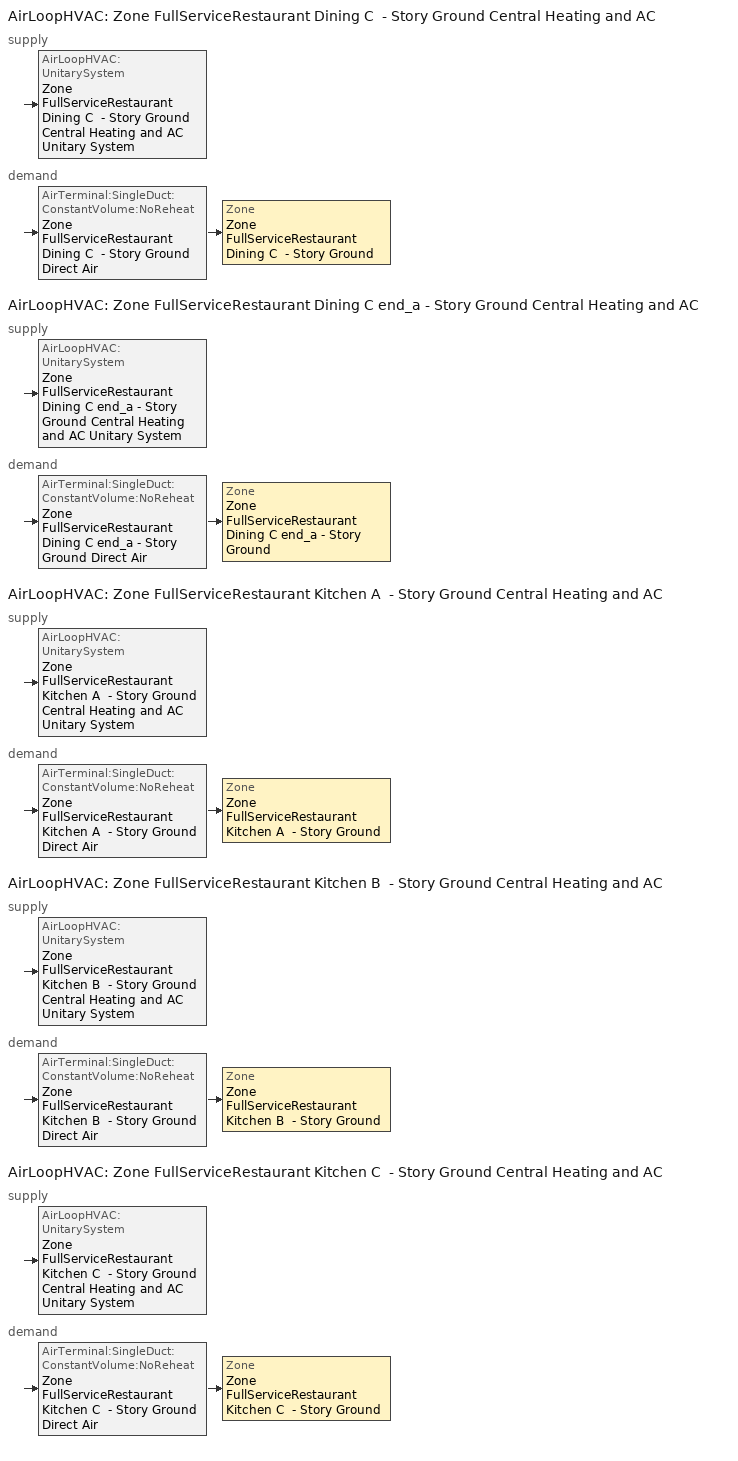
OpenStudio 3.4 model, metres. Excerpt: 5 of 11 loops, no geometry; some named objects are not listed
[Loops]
AirLoopHVAC 'Zone FullServiceRestaurant Dining C  - Story Ground Central Heating and AC'
 supply: AirLoopHVAC:UnitarySystem 'Zone FullServiceRestaurant Dining C  - Story Ground Central Heating and AC Unitary System'
 demand: AirTerminal:SingleDuct:ConstantVolume:NoReheat 'Zone FullServiceRestaurant Dining C  - Story Ground Direct Air' > Zone 'Zone FullServiceRestaurant Dining C  - Story Ground'
AirLoopHVAC 'Zone FullServiceRestaurant Dining C end_a - Story Ground Central Heating and AC'
 supply: AirLoopHVAC:UnitarySystem 'Zone FullServiceRestaurant Dining C end_a - Story Ground Central Heating and AC Unitary System'
 demand: AirTerminal:SingleDuct:ConstantVolume:NoReheat 'Zone FullServiceRestaurant Dining C end_a - Story Ground Direct Air' > Zone 'Zone FullServiceRestaurant Dining C end_a - Story Ground'
AirLoopHVAC 'Zone FullServiceRestaurant Kitchen A  - Story Ground Central Heating and AC'
 supply: AirLoopHVAC:UnitarySystem 'Zone FullServiceRestaurant Kitchen A  - Story Ground Central Heating and AC Unitary System'
 demand: AirTerminal:SingleDuct:ConstantVolume:NoReheat 'Zone FullServiceRestaurant Kitchen A  - Story Ground Direct Air' > Zone 'Zone FullServiceRestaurant Kitchen A  - Story Ground'
AirLoopHVAC 'Zone FullServiceRestaurant Kitchen B  - Story Ground Central Heating and AC'
 supply: AirLoopHVAC:UnitarySystem 'Zone FullServiceRestaurant Kitchen B  - Story Ground Central Heating and AC Unitary System'
 demand: AirTerminal:SingleDuct:ConstantVolume:NoReheat 'Zone FullServiceRestaurant Kitchen B  - Story Ground Direct Air' > Zone 'Zone FullServiceRestaurant Kitchen B  - Story Ground'
AirLoopHVAC 'Zone FullServiceRestaurant Kitchen C  - Story Ground Central Heating and AC'
 supply: AirLoopHVAC:UnitarySystem 'Zone FullServiceRestaurant Kitchen C  - Story Ground Central Heating and AC Unitary System'
 demand: AirTerminal:SingleDuct:ConstantVolume:NoReheat 'Zone FullServiceRestaurant Kitchen C  - Story Ground Direct Air' > Zone 'Zone FullServiceRestaurant Kitchen C  - Story Ground'
[SizingPeriod:DesignDay] Barometric Pressure {Pa}=96035; Rain Indicator=No; Snow Indicator=No; Day of Month=21; Daylight Saving Time Indicator=No; Humidity Condition Type=Wetbulb; Dry-Bulb Temperature Range Modifier Type=DefaultMultipliers
Name | Maximum Dry-Bulb Temperature {C} | Daily Dry-Bulb Temperature Range {deltaC} | Wind Speed {m/s} | Wind Direction {deg} | Sky Clearness | Month | Day Type | Wetbulb or DewPoint at Maximum Dry-Bulb {C} | Solar Model Indicator | ASHRAE Clear Sky Optical Depth for Beam Irradiance | ASHRAE Clear Sky Optical Depth for Diffuse Irradiance
Phoenix Deer Valley Ann Htg 99% Condns DB 1 | 4.1 | 0 | 1.3 | 30 | 0 | 12 | WinterDesignDay | 4.1 | ASHRAEClearSky
Phoenix Deer Valley Ann Htg 99.6% Condns DB 1 | 2.8 | 0 | 1.3 | 30 | 0 | 12 | WinterDesignDay | 2.8 | ASHRAEClearSky
Phoenix Deer Valley Ann Htg Wind 99% Condns WS=>MCDB 1 | 13.5 | 0 | 7.9 | 30 | 0 | 12 | WinterDesignDay | 13.5 | ASHRAEClearSky
Phoenix Deer Valley April .4% Condns DB=>MCWB 1 | 34.2 | 13.2 | 4.6 | 250 |  | 4 | SummerDesignDay | 15.4 | ASHRAETau | 0.315 | 2.463
Phoenix Deer Valley April .4% Condns WB=>MCDB 1 | 29.8 | 13.2 | 4.6 | 250 |  | 4 | SummerDesignDay | 19.5 | ASHRAETau | 0.315 | 2.463
Phoenix Deer Valley August .4% Condns DB=>MCWB 1 | 42.7 | 11.1 | 4.6 | 250 |  | 8 | SummerDesignDay | 21.7 | ASHRAETau | 0.374 | 2.365
Phoenix Deer Valley August .4% Condns WB=>MCDB 1 | 37.2 | 11.1 | 4.6 | 250 |  | 8 | SummerDesignDay | 26.1 | ASHRAETau | 0.374 | 2.365
Phoenix Deer Valley December .4% Condns DB=>MCWB 1 | 23.9 | 11.1 | 4.6 | 250 |  | 12 | SummerDesignDay | 11.5 | ASHRAETau | 0.303 | 2.621
Phoenix Deer Valley December .4% Condns WB=>MCDB 1 | 19.3 | 11.1 | 4.6 | 250 |  | 12 | SummerDesignDay | 13.3 | ASHRAETau | 0.303 | 2.621
Phoenix Deer Valley February .4% Condns DB=>MCWB 1 | 27.1 | 11.3 | 4.6 | 250 |  | 2 | SummerDesignDay | 11.7 | ASHRAETau | 0.314 | 2.567
Phoenix Deer Valley February .4% Condns WB=>MCDB 1 | 18.3 | 11.3 | 4.6 | 250 |  | 2 | SummerDesignDay | 14.1 | ASHRAETau | 0.314 | 2.567
Phoenix Deer Valley January .4% Condns DB=>MCWB 1 | 26 | 11.2 | 4.6 | 250 |  | 1 | SummerDesignDay | 11.4 | ASHRAETau | 0.305 | 2.643
Phoenix Deer Valley January .4% Condns WB=>MCDB 1 | 18.6 | 11.2 | 4.6 | 250 |  | 1 | SummerDesignDay | 14.4 | ASHRAETau | 0.305 | 2.643
Phoenix Deer Valley July .4% Condns DB=>MCWB 1 | 43.9 | 11.6 | 4.6 | 250 |  | 7 | SummerDesignDay | 21.4 | ASHRAETau | 0.359 | 2.367
Phoenix Deer Valley July .4% Condns WB=>MCDB 1 | 36.7 | 11.6 | 4.6 | 250 |  | 7 | SummerDesignDay | 25 | ASHRAETau | 0.359 | 2.367
Phoenix Deer Valley June .4% Condns DB=>MCWB 1 | 42.8 | 14.2 | 4.6 | 250 |  | 6 | SummerDesignDay | 19.1 | ASHRAETau | 0.319 | 2.395
Phoenix Deer Valley June .4% Condns WB=>MCDB 1 | 37.9 | 14.2 | 4.6 | 250 |  | 6 | SummerDesignDay | 23 | ASHRAETau | 0.319 | 2.395
Phoenix Deer Valley March .4% Condns DB=>MCWB 1 | 32.7 | 12.5 | 4.6 | 250 |  | 3 | SummerDesignDay | 14.6 | ASHRAETau | 0.32 | 2.505
Phoenix Deer Valley March .4% Condns WB=>MCDB 1 | 28.9 | 12.5 | 4.6 | 250 |  | 3 | SummerDesignDay | 15.7 | ASHRAETau | 0.32 | 2.505
Phoenix Deer Valley May .4% Condns DB=>MCWB 1 | 41.2 | 14.2 | 4.6 | 250 |  | 5 | SummerDesignDay | 19.8 | ASHRAETau | 0.314 | 2.422
Phoenix Deer Valley May .4% Condns WB=>MCDB 1 | 37.1 | 14.2 | 4.6 | 250 |  | 5 | SummerDesignDay | 21.3 | ASHRAETau | 0.314 | 2.422
Phoenix Deer Valley November .4% Condns DB=>MCWB 1 | 32.2 | 11.8 | 4.6 | 250 |  | 11 | SummerDesignDay | 15.2 | ASHRAETau | 0.304 | 2.632
Phoenix Deer Valley November .4% Condns WB=>MCDB 1 | 22.8 | 11.8 | 4.6 | 250 |  | 11 | SummerDesignDay | 17.2 | ASHRAETau | 0.304 | 2.632
Phoenix Deer Valley October .4% Condns DB=>MCWB 1 | 37.2 | 11.9 | 4.6 | 250 |  | 10 | SummerDesignDay | 18.5 | ASHRAETau | 0.337 | 2.479
Phoenix Deer Valley October .4% Condns WB=>MCDB 1 | 29.7 | 11.9 | 4.6 | 250 |  | 10 | SummerDesignDay | 20.9 | ASHRAETau | 0.337 | 2.479
Phoenix Deer Valley September .4% Condns DB=>MCWB 1 | 41.1 | 11.9 | 4.6 | 250 |  | 9 | SummerDesignDay | 20.5 | ASHRAETau | 0.348 | 2.479
Phoenix Deer Valley September .4% Condns WB=>MCDB 1 | 33.5 | 11.9 | 4.6 | 250 |  | 9 | SummerDesignDay | 23.7 | ASHRAETau | 0.348 | 2.479
[Sizing:Zone] Zone Cooling Design Supply Air Temperature Input Method=SupplyAirTemperature; Zone Cooling Design Supply Air Temperature {C}=14; Zone Cooling Design Supply Air Temperature Difference {deltaC}=11.11; Zone Heating Design Supply Air Temperature Input Method=SupplyAirTemperature; Zone Heating Design Supply Air Temperature {C}=40; Zone Heating Design Supply Air Temperature Difference {deltaC}=11.11; Zone Cooling Design Supply Air Humidity Ratio {kg-H2O/kg-air}=0.0085; Zone Heating Design Supply Air Humidity Ratio {kg-H2O/kg-air}=0.008; Cooling Design Air Flow Method=DesignDay; Heating Design Air Flow Method=DesignDay; Account for Dedicated Outdoor Air System=No; Dedicated Outdoor Air System Control Strategy=NeutralSupplyAir; Dedicated Outdoor Air Low Setpoint Temperature for Design {C}=autosize; Dedicated Outdoor Air High Setpoint Temperature for Design {C}=autosize
Zone FullServiceRestaurant Dining C end_a - Story Ground; Zone FullServiceRestaurant Dining C  - Story Ground; Zone FullServiceRestaurant Kitchen A  - Story Ground; Zone FullServiceRestaurant Kitchen B  - Story Ground
[Zone equipment]
Zone FullServiceRestaurant Dining C end_a - Story Ground: Zone FullServiceRestaurant Dining C end_a - Story Ground Direct Air
Zone FullServiceRestaurant Dining C  - Story Ground: Zone FullServiceRestaurant Kitchen C  - Story Ground Transfer Air Source, Zone FullServiceRestaurant Dining C  - Story Ground Direct Air
Zone FullServiceRestaurant Kitchen A  - Story Ground: Zone FullServiceRestaurant Kitchen A  - Story Ground Exhaust Fan, Zone FullServiceRestaurant Kitchen A  - Story Ground Direct Air
Zone FullServiceRestaurant Kitchen B  - Story Ground: Zone FullServiceRestaurant Kitchen B  - Story Ground Exhaust Fan, Zone FullServiceRestaurant Kitchen B  - Story Ground Direct Air
[Fan:ZoneExhaust] Availability Schedule=RestaurantSitDown Kitchen_Exhaust_SCH; Fan Total Efficiency=0.0273754; Pressure Rise {Pa}=124.544; System Availability Manager Coupling Mode=Decoupled
Name | Maximum Flow Rate {m3/s} | Flow Fraction Schedule | Balanced Exhaust Fraction Schedule
Zone FullServiceRestaurant Kitchen A  - Story Ground Exhaust Fan | 0.104714 | RestaurantSitDown Kitchen_Exhaust_SCH | RestaurantSitDown Kitchen Exhaust Fan Balanced Exhaust Fraction Schedule
Zone FullServiceRestaurant Kitchen B  - Story Ground Exhaust Fan | 0.0609421 | RestaurantSitDown Kitchen_Exhaust_SCH | RestaurantSitDown Kitchen Exhaust Fan Balanced Exhaust Fraction Schedule
Zone FullServiceRestaurant Kitchen C  - Story Ground Transfer Air Source | 0.0977721
[Refrigeration:Compressor]
Refrigeration Compressor 2: Refrigeration Compressor Power Curve=LT_compressor_power_smallandold; Refrigeration Compressor Capacity Curve=LT_compressor_capacity_smallandold; Rated Return Gas Temperature {C}=18.3; Rated Subcooling {deltaC}=0
[Refrigeration:Condenser:AirCooled] Rated Subcooling Temperature Difference {deltaC}=0; Condenser Fan Speed Control Type=VariableSpeed; Minimum Fan Air Flow Ratio=0
Name | Rated Effective Total Heat Rejection Rate Curve | Rated Fan Power {W}
Refrigeration Condenser Air Cooled 1 | Condenser Heat Rejection Function of Temperature | 96.7135
Refrigeration Condenser Air Cooled 2 | Condenser Heat Rejection Function of Temperature 1 | 71.5931
[AirLoopHVAC] Design Supply Air Flow Rate {m3/s}=autosize; Design Return Air Flow Fraction of Supply Air Flow=1
Name | Availability Schedule
Zone FullServiceRestaurant Dining C  - Story Ground Central Heating and AC | Zone FullServiceRestaurant Dining C  - Story Ground Central Heating and AC Occ Sch
Zone FullServiceRestaurant Dining C end_a - Story Ground Central Heating and AC | Zone FullServiceRestaurant Dining C end_a - Story Ground Central Heating and AC Occ Sch
Zone FullServiceRestaurant Kitchen A  - Story Ground Central Heating and AC | Zone FullServiceRestaurant Kitchen A  - Story Ground Central Heating and AC Occ Sch
Zone FullServiceRestaurant Kitchen B  - Story Ground Central Heating and AC | Zone FullServiceRestaurant Kitchen B  - Story Ground Central Heating and AC Occ Sch
Zone FullServiceRestaurant Kitchen C  - Story Ground Central Heating and AC | Zone FullServiceRestaurant Kitchen C  - Story Ground Central Heating and AC Occ Sch
[Sizing:System] Type of Load to Size On=Sensible; Design Outdoor Air Flow Rate {m3/s}=Autosize; Central Heating Maximum System Air Flow Ratio=0.3; Preheat Design Temperature {C}=7.22222; Preheat Design Humidity Ratio {kg-H2O/kg-Air}=0.008; Precool Design Temperature {C}=12.7778; Precool Design Humidity Ratio {kg-H2O/kg-Air}=0.008; Central Cooling Design Supply Air Temperature {C}=12.7778; Central Heating Design Supply Air Temperature {C}=50; Sizing Option=NonCoincident; 100% Outdoor Air in Cooling=Yes; 100% Outdoor Air in Heating=Yes; Central Cooling Design Supply Air Humidity Ratio {kg-H2O/kg-Air}=0.0085; Central Heating Design Supply Air Humidity Ratio {kg-H2O/kg-Air}=0.008; Cooling Design Air Flow Method=DesignDay; Heating Design Air Flow Method=DesignDay; System Outdoor Air Method=ZoneSum; Zone Maximum Outdoor Air Fraction=1; Cooling Supply Air Flow Rate Per Floor Area {m3/s-m2}=0.00996765; Cooling Fraction of Autosized Cooling Supply Air Flow Rate=1; Cooling Supply Air Flow Rate Per Unit Cooling Capacity {m3/s-W}=3.94755e-05; Heating Supply Air Flow Rate Per Floor Area {m3/s-m2}=0.00996765; Heating Fraction of Autosized Heating Supply Air Flow Rate=1; Heating Fraction of Autosized Cooling Supply Air Flow Rate=1; Heating Supply Air Flow Rate Per Unit Heating Capacity {m3/s-W}=3.15882e-05; Cooling Design Capacity Method=CoolingDesignCapacity; Cooling Design Capacity {W}=autosize; Cooling Design Capacity Per Floor Area {W/m2}=234.7; Fraction of Autosized Cooling Design Capacity=1; Heating Design Capacity Method=HeatingDesignCapacity; Heating Design Capacity {W}=autosize; Heating Design Capacity Per Floor Area {W/m2}=157; Fraction of Autosized Heating Design Capacity=1; Central Cooling Capacity Control Method=OnOff; Occupant Diversity=autosize
Zone FullServiceRestaurant Dining C  - Story Ground Central Heating and AC; Zone FullServiceRestaurant Dining C end_a - Story Ground Central Heating and AC; Zone FullServiceRestaurant Kitchen A  - Story Ground Central Heating and AC; Zone FullServiceRestaurant Kitchen B  - Story Ground Central Heating and AC; Zone FullServiceRestaurant Kitchen C  - Story Ground Central Heating and AC
[Coil:Heating:Gas] Availability Schedule=Always On Discrete; Gas Burner Efficiency=0.8; Nominal Capacity {W}=AutoSize; Parasitic Electric Load {W}=0; Parasitic Gas Load {W}=0
Zone FullServiceRestaurant Dining C  - Story Ground Central Heating and AC Heating Coil 152kBtu/hr 0.8 Thermal Eff; Zone FullServiceRestaurant Dining C end_a - Story Ground Central Heating and AC Heating Coil 63kBtu/hr 0.8 Thermal Eff; Zone FullServiceRestaurant Kitchen A  - Story Ground Central Heating and AC Heating Coil 85kBtu/hr 0.8 Thermal Eff; Zone FullServiceRestaurant Kitchen B  - Story Ground Central Heating and AC Heating Coil 51kBtu/hr 0.8 Thermal Eff; Zone FullServiceRestaurant Kitchen C  - Story Ground Central Heating and AC Heating Coil 62kBtu/hr 0.8 Thermal Eff
[Coil:Cooling:DX:SingleSpeed] Availability Schedule=Always On Discrete; Rated Total Cooling Capacity {W}=autosize; Rated Sensible Heat Ratio=0.73; Rated Air Flow Rate {m3/s}=autosize; Rated Evaporator Fan Power Per Volume Flow Rate {W/(m3/s)}=773.391; Total Cooling Capacity Function of Temperature Curve=CoilClgDXQRatio_fTwbToadbSI; Total Cooling Capacity Function of Flow Fraction Curve=CoilClgDXSnglQRatio_fCFMRatio; Energy Input Ratio Function of Temperature Curve=CoilClgDXEIRRatio_fTwbToadbSI; Energy Input Ratio Function of Flow Fraction Curve=CoilClgDXSnglEIRRatio_fCFMRatio; Part Load Fraction Correlation Curve=CoilClgDXEIRRatio_fQFrac; Minimum Outdoor Dry-Bulb Temperature for Compressor Operation {C}=-25; Nominal Time for Condensate Removal to Begin {s}=1000; Ratio of Initial Moisture Evaporation Rate and Steady State Latent Capacity=1.5; Maximum Cycling Rate {cycles/hr}=3; Latent Capacity Time Constant {s}=45; Condenser Type=AirCooled; Evaporative Condenser Effectiveness=0; Evaporative Condenser Air Flow Rate {m3/s}=Autosize; Evaporative Condenser Pump Rated Power Consumption {W}=Autosize; Crankcase Heater Capacity {W}=0; Maximum Outdoor Dry-Bulb Temperature for Crankcase Heater Operation {C}=12.7778; Basin Heater Capacity {W/K}=0; Basin Heater Setpoint Temperature {C}=10
Name | Rated COP {W/W}
Zone FullServiceRestaurant Dining C  - Story Ground Central Heating and AC Cooling Coil 70kBtu/hr 8.9EER 72kBtu/hr 10.1EER | 3.49917
Zone FullServiceRestaurant Dining C end_a - Story Ground Central Heating and AC Cooling Coil 29kBtu/hr 9.7SEER 30kBtu/hr 13.0SEER; Zone FullServiceRestaurant Kitchen A  - Story Ground Central Heating and AC Cooling Coil 39kBtu/hr 9.7SEER 41kBtu/hr 13.0SEER; Zone FullServiceRestaurant Kitchen B  - Story Ground Central Heating and AC Cooling Coil 24kBtu/hr 9.7SEER 22kBtu/hr 13.0SEER; Zone FullServiceRestaurant Kitchen C  - Story Ground Central Heating and AC Cooling Coil 25kBtu/hr 9.7SEER 28kBtu/hr 13.0SEER | 3.91157
[Fan:OnOff] Availability Schedule=Always On Discrete; Pressure Rise {Pa}=622.722; Maximum Flow Rate {m3/s}=autosize; Motor In Airstream Fraction=1
Name | Fan Total Efficiency | Motor Efficiency | Fan Power Ratio Function of Speed Ratio Curve | Fan Efficiency Ratio Function of Speed Ratio Curve
Zone FullServiceRestaurant Dining C  - Story Ground Central Heating and AC Supply Fan | 0.546 | 0.84 | Fan On Off Power Curve 4 | Fan On Off Efficiency Curve 4
Zone FullServiceRestaurant Dining C end_a - Story Ground Central Heating and AC Supply Fan | 0.53625 | 0.825 | Fan On Off Power Curve 5 | Fan On Off Efficiency Curve 5
Zone FullServiceRestaurant Kitchen A  - Story Ground Central Heating and AC Supply Fan | 0.53625 | 0.825 | Fan On Off Power Curve 6 | Fan On Off Efficiency Curve 6
Zone FullServiceRestaurant Kitchen B  - Story Ground Central Heating and AC Supply Fan | 0.53625 | 0.825 | Fan On Off Power Curve 7 | Fan On Off Efficiency Curve 7
Zone FullServiceRestaurant Kitchen C  - Story Ground Central Heating and AC Supply Fan | 0.53625 | 0.825 | Fan On Off Power Curve 8 | Fan On Off Efficiency Curve 8
[AirLoopHVAC:UnitarySystem] Control Type=Load; Dehumidification Control Type=None; Availability Schedule=Always On Discrete; Fan Placement=BlowThrough; DX Heating Coil Sizing Ratio=1; Use DOAS DX Cooling Coil=No; DOAS DX Cooling Coil Leaving Minimum Air Temperature {C}=2; Latent Load Control=SensibleOnlyLoadControl; Supply Air Flow Rate During Cooling Operation {m3/s}=Autosize; Supply Air Flow Rate During Heating Operation {m3/s}=Autosize; Supply Air Flow Rate When No Cooling or Heating is Required {m3/s}=0; Maximum Supply Air Temperature {C}=50; Maximum Outdoor Dry-Bulb Temperature for Supplemental Heater Operation {C}=21; Maximum Cycling Rate {cycles/hr}=2.5; Heat Pump Time Constant {s}=60; Fraction of On-Cycle Power Use=0.01; Heat Pump Fan Delay Time {s}=60; Ancilliary On-Cycle Electric Power {W}=0; Ancilliary Off-Cycle Electric Power {W}=0
Name | Controlling Zone or Thermostat Location | Supply Fan | Supply Air Fan Operating Mode Schedule | Heating Coil | Cooling Coil
Zone FullServiceRestaurant Dining C  - Story Ground Central Heating and AC Unitary System | Zone FullServiceRestaurant Dining C  - Story Ground | Zone FullServiceRestaurant Dining C  - Story Ground Central Heating and AC Supply Fan | Zone FullServiceRestaurant Dining C  - Story Ground Central Heating and AC Occ Sch | Zone FullServiceRestaurant Dining C  - Story Ground Central Heating and AC Heating Coil 152kBtu/hr 0.8 Thermal Eff | Zone FullServiceRestaurant Dining C  - Story Ground Central Heating and AC Cooling Coil 70kBtu/hr 8.9EER 72kBtu/hr 10.1EER
Zone FullServiceRestaurant Dining C end_a - Story Ground Central Heating and AC Unitary System | Zone FullServiceRestaurant Dining C end_a - Story Ground | Zone FullServiceRestaurant Dining C end_a - Story Ground Central Heating and AC Supply Fan | Zone FullServiceRestaurant Dining C end_a - Story Ground Central Heating and AC Occ Sch | Zone FullServiceRestaurant Dining C end_a - Story Ground Central Heating and AC Heating Coil 63kBtu/hr 0.8 Thermal Eff | Zone FullServiceRestaurant Dining C end_a - Story Ground Central Heating and AC Cooling Coil 29kBtu/hr 9.7SEER 30kBtu/hr 13.0SEER
Zone FullServiceRestaurant Kitchen A  - Story Ground Central Heating and AC Unitary System | Zone FullServiceRestaurant Kitchen A  - Story Ground | Zone FullServiceRestaurant Kitchen A  - Story Ground Central Heating and AC Supply Fan | Zone FullServiceRestaurant Kitchen A  - Story Ground Central Heating and AC Occ Sch | Zone FullServiceRestaurant Kitchen A  - Story Ground Central Heating and AC Heating Coil 85kBtu/hr 0.8 Thermal Eff | Zone FullServiceRestaurant Kitchen A  - Story Ground Central Heating and AC Cooling Coil 39kBtu/hr 9.7SEER 41kBtu/hr 13.0SEER
Zone FullServiceRestaurant Kitchen B  - Story Ground Central Heating and AC Unitary System | Zone FullServiceRestaurant Kitchen B  - Story Ground | Zone FullServiceRestaurant Kitchen B  - Story Ground Central Heating and AC Supply Fan | Zone FullServiceRestaurant Kitchen B  - Story Ground Central Heating and AC Occ Sch | Zone FullServiceRestaurant Kitchen B  - Story Ground Central Heating and AC Heating Coil 51kBtu/hr 0.8 Thermal Eff | Zone FullServiceRestaurant Kitchen B  - Story Ground Central Heating and AC Cooling Coil 24kBtu/hr 9.7SEER 22kBtu/hr 13.0SEER
Zone FullServiceRestaurant Kitchen C  - Story Ground Central Heating and AC Unitary System | Zone FullServiceRestaurant Kitchen C  - Story Ground | Zone FullServiceRestaurant Kitchen C  - Story Ground Central Heating and AC Supply Fan | Zone FullServiceRestaurant Kitchen C  - Story Ground Central Heating and AC Occ Sch | Zone FullServiceRestaurant Kitchen C  - Story Ground Central Heating and AC Heating Coil 62kBtu/hr 0.8 Thermal Eff | Zone FullServiceRestaurant Kitchen C  - Story Ground Central Heating and AC Cooling Coil 25kBtu/hr 9.7SEER 28kBtu/hr 13.0SEER
[AirTerminal:SingleDuct:ConstantVolume:NoReheat] Availability Schedule=Always On Discrete; Maximum Air Flow Rate {m3/s}=AutoSize
Zone FullServiceRestaurant Dining C  - Story Ground Direct Air; Zone FullServiceRestaurant Dining C end_a - Story Ground Direct Air; Zone FullServiceRestaurant Kitchen A  - Story Ground Direct Air; Zone FullServiceRestaurant Kitchen B  - Story Ground Direct Air; Zone FullServiceRestaurant Kitchen C  - Story Ground Direct Air
[AvailabilityManager:NightCycle] Applicability Schedule=Always On Discrete; Control Type=CycleOnAny; Thermostat Tolerance {deltaC}=1; Cycling Run Time {s}=3600
Availability Manager Night Cycle 1; Availability Manager Night Cycle 2; Availability Manager Night Cycle 3; Availability Manager Night Cycle 4; Availability Manager Night Cycle 5; Availability Manager Night Cycle 6; Availability Manager Night Cycle 7; Availability Manager Night Cycle 8; Availability Manager Night Cycle 9
[Schedule:Ruleset]
Name | Default Day Schedule | Summer Design Day Schedule | Winter Design Day Schedule
RestaurantSitDown Kitchen_Exhaust_SCH | RestaurantSitDown Kitchen_Exhaust_SCH Default | RestaurantSitDown Kitchen_Exhaust_SCH Summer Design Day | RestaurantSitDown Kitchen_Exhaust_SCH Winter Design Day
RestaurantSitDown Kitchen Exhaust Fan Balanced Exhaust Fraction Schedule | RestaurantSitDown Kitchen Exhaust Fan Balanced Exhaust Fraction Schedule Default | RestaurantSitDown Kitchen Exhaust Fan Balanced Exhaust Fraction Schedule Summer Design Day | RestaurantSitDown Kitchen Exhaust Fan Balanced Exhaust Fraction Schedule Winter Design Day
Zone FullServiceRestaurant Dining C  - Story Ground Central Heating and AC Occ Sch | Zone FullServiceRestaurant Dining C  - Story Ground Central Heating and AC Occ Sch Default | Zone FullServiceRestaurant Dining C  - Story Ground Central Heating and AC Occ Sch Summer Design Day | Zone FullServiceRestaurant Dining C  - Story Ground Central Heating and AC Occ Sch Winter Design Day
Zone FullServiceRestaurant Dining C end_a - Story Ground Central Heating and AC Occ Sch | Zone FullServiceRestaurant Dining C end_a - Story Ground Central Heating and AC Occ Sch Default | Zone FullServiceRestaurant Dining C end_a - Story Ground Central Heating and AC Occ Sch Summer Design Day | Zone FullServiceRestaurant Dining C end_a - Story Ground Central Heating and AC Occ Sch Winter Design Day
Zone FullServiceRestaurant Kitchen A  - Story Ground Central Heating and AC Occ Sch | Zone FullServiceRestaurant Kitchen A  - Story Ground Central Heating and AC Occ Sch Default | Zone FullServiceRestaurant Kitchen A  - Story Ground Central Heating and AC Occ Sch Summer Design Day | Zone FullServiceRestaurant Kitchen A  - Story Ground Central Heating and AC Occ Sch Winter Design Day
Zone FullServiceRestaurant Kitchen B  - Story Ground Central Heating and AC Occ Sch | Zone FullServiceRestaurant Kitchen B  - Story Ground Central Heating and AC Occ Sch Default | Zone FullServiceRestaurant Kitchen B  - Story Ground Central Heating and AC Occ Sch Summer Design Day | Zone FullServiceRestaurant Kitchen B  - Story Ground Central Heating and AC Occ Sch Winter Design Day
Zone FullServiceRestaurant Kitchen C  - Story Ground Central Heating and AC Occ Sch | Zone FullServiceRestaurant Kitchen C  - Story Ground Central Heating and AC Occ Sch Default | Zone FullServiceRestaurant Kitchen C  - Story Ground Central Heating and AC Occ Sch Summer Design Day | Zone FullServiceRestaurant Kitchen C  - Story Ground Central Heating and AC Occ Sch Winter Design Day
[Schedule:Day]
RestaurantSitDown Kitchen_Exhaust_SCH Default: Yes, 5, 30, 0, 15, 30, 1, 24, 0, 0
RestaurantSitDown Kitchen_Exhaust_SCH Winter Design Day; RestaurantSitDown Kitchen_Exhaust_SCH Summer Design Day: 5, 0, 0, 24, 0, 1
RestaurantSitDown Kitchen_Exhaust_SCH Default|WntrDsn|SmrDsn|Sun|Wkdy Day; autogen Schedule Rule 11 1_day_sch: Yes, 5, 0, 0, 24, 0, 1
RestaurantSitDown Kitchen Exhaust Fan Balanced Exhaust Fraction Schedule Default: Yes, 5, 30, 0, 16, 30, 0.93371, 24, 0, 0
RestaurantSitDown Kitchen Exhaust Fan Balanced Exhaust Fraction Schedule Winter Design Day; RestaurantSitDown Kitchen Exhaust Fan Balanced Exhaust Fraction Schedule Summer Design Day: 1, 0, 0.93371, 5, 0, 0, 24, 0, 0.93371
RestaurantSitDown Kitchen Exhaust Fan Balanced Exhaust Fraction Schedule Default|WntrDsn|SmrDsn|Sun|Wkdy Day; autogen Schedule Rule 12 1_day_sch: Yes, 1, 0, 0.93371, 5, 0, 0, 24, 0, 0.93371
Zone FullServiceRestaurant Dining C  - Story Ground Central Heating and AC Occ Sch Default; Zone FullServiceRestaurant Dining C end_a - Story Ground Central Heating and AC Occ Sch Default; Zone FullServiceRestaurant Kitchen A  - Story Ground Central Heating and AC Occ Sch Default; Zone FullServiceRestaurant Kitchen B  - Story Ground Central Heating and AC Occ Sch Default; Zone FullServiceRestaurant Kitchen C  - Story Ground Central Heating and AC Occ Sch Default: 5, 45, 0, 16, 50, 1, 24, 0, 0
Zone FullServiceRestaurant Dining C  - Story Ground Central Heating and AC Occ Sch Winter Design Day; Zone FullServiceRestaurant Dining C  - Story Ground Central Heating and AC Occ Sch Summer Design Day; Zone FullServiceRestaurant Dining C end_a - Story Ground Central Heating and AC Occ Sch Winter Design Day; Zone FullServiceRestaurant Dining C end_a - Story Ground Central Heating and AC Occ Sch Summer Design Day; Zone FullServiceRestaurant Kitchen A  - Story Ground Central Heating and AC Occ Sch Winter Design Day; Zone FullServiceRestaurant Kitchen A  - Story Ground Central Heating and AC Occ Sch Summer Design Day; Zone FullServiceRestaurant Kitchen B  - Story Ground Central Heating and AC Occ Sch Winter Design Day; Zone FullServiceRestaurant Kitchen B  - Story Ground Central Heating and AC Occ Sch Summer Design Day; Zone FullServiceRestaurant Kitchen C  - Story Ground Central Heating and AC Occ Sch Winter Design Day; Zone FullServiceRestaurant Kitchen C  - Story Ground Central Heating and AC Occ Sch Summer Design Day: 24, 0, 1
Zone FullServiceRestaurant Dining C  - Story Ground Central Heating and AC Occ Sch Saturday; Zone FullServiceRestaurant Dining C end_a - Story Ground Central Heating and AC Occ Sch Saturday; Zone FullServiceRestaurant Kitchen A  - Story Ground Central Heating and AC Occ Sch Saturday; Zone FullServiceRestaurant Kitchen B  - Story Ground Central Heating and AC Occ Sch Saturday; Zone FullServiceRestaurant Kitchen C  - Story Ground Central Heating and AC Occ Sch Saturday: 7, 10, 0, 15, 39, 1, 24, 0, 0
Zone FullServiceRestaurant Dining C  - Story Ground Central Heating and AC Occ Sch Sunday; Zone FullServiceRestaurant Dining C end_a - Story Ground Central Heating and AC Occ Sch Sunday; Zone FullServiceRestaurant Kitchen A  - Story Ground Central Heating and AC Occ Sch Sunday; Zone FullServiceRestaurant Kitchen B  - Story Ground Central Heating and AC Occ Sch Sunday; Zone FullServiceRestaurant Kitchen C  - Story Ground Central Heating and AC Occ Sch Sunday: 7, 10, 0, 15, 19, 1, 24, 0, 0
[Schedule:Rule]
Schedule Rule 11: Schedule Ruleset=RestaurantSitDown Kitchen_Exhaust_SCH; Rule Order=0; Day Schedule=RestaurantSitDown Kitchen_Exhaust_SCH Default|WntrDsn|SmrDsn|Sun|Wkdy Day; Apply Sunday=Yes; Apply Monday=Yes; Apply Tuesday=Yes; Apply Wednesday=Yes; Apply Thursday=Yes; Apply Friday=Yes; Date Specification Type=DateRange; Start Month=1; Start Day=1; End Month=12; End Day=31
Schedule Rule 12: Schedule Ruleset=RestaurantSitDown Kitchen Exhaust Fan Balanced Exhaust Fraction Schedule; Rule Order=0; Day Schedule=RestaurantSitDown Kitchen Exhaust Fan Balanced Exhaust Fraction Schedule Default|WntrDsn|SmrDsn|Sun|Wkdy Day; Apply Sunday=Yes; Apply Monday=Yes; Apply Tuesday=Yes; Apply Wednesday=Yes; Apply Thursday=Yes; Apply Friday=Yes; Date Specification Type=DateRange; Start Month=1; Start Day=1; End Month=12; End Day=31
autogen Schedule Rule 12 1: Schedule Ruleset=RestaurantSitDown Kitchen Exhaust Fan Balanced Exhaust Fraction Schedule; Rule Order=1; Day Schedule=autogen Schedule Rule 12 1_day_sch; Apply Sunday=Yes; Apply Monday=Yes; Apply Tuesday=Yes; Apply Wednesday=Yes; Apply Thursday=Yes; Apply Friday=Yes; Date Specification Type=SpecificDates; Apply Saturday=Yes; Specific Month 1=1; Specific Day 1=3; Specific Month 2=1; Specific Day 2=10; Specific Month 3=1; Specific Day 3=17; Specific Month 4=1; Specific Day 4=24; Specific Month 5=1; Specific Day 5=31; Specific Month 6=2; Specific Day 6=7; Specific Month 7=2; Specific Day 7=14; Specific Month 8=2; Specific Day 8=21; Specific Month 9=2; Specific Day 9=28; Specific Month 10=3; Specific Day 10=7; Specific Month 11=3; Specific Day 11=14; Specific Month 12=3; Specific Day 12=21; Specific Month 13=3; Specific Day 13=28; Specific Month 14=4; Specific Day 14=4; Specific Month 15=4; Specific Day 15=11; Specific Month 16=4; Specific Day 16=18; Specific Month 17=4; Specific Day 17=25; Specific Month 18=5; Specific Day 18=2; Specific Month 19=5; Specific Day 19=9; Specific Month 20=5; Specific Day 20=16; Specific Month 21=5; Specific Day 21=23; Specific Month 22=5; Specific Day 22=30; Specific Month 23=6; Specific Day 23=6; Specific Month 24=6; Specific Day 24=13; Specific Month 25=6; Specific Day 25=20; Specific Month 26=6; Specific Day 26=27; Specific Month 27=7; Specific Day 27=4; Specific Month 28=7; Specific Day 28=11; Specific Month 29=7; Specific Day 29=18; Specific Month 30=7; Specific Day 30=25; Specific Month 31=8; Specific Day 31=1; Specific Month 32=8; Specific Day 32=8; Specific Month 33=8; Specific Day 33=15; Specific Month 34=8; Specific Day 34=22; Specific Month 35=8; Specific Day 35=29; Specific Month 36=9; Specific Day 36=5; Specific Month 37=9; Specific Day 37=12; Specific Month 38=9; Specific Day 38=19; Specific Month 39=9; Specific Day 39=26; Specific Month 40=10; Specific Day 40=3; Specific Month 41=10; Specific Day 41=10; Specific Month 42=10; Specific Day 42=17; Specific Month 43=10; Specific Day 43=24; Specific Month 44=10; Specific Day 44=31; Specific Month 45=11; Specific Day 45=7; Specific Month 46=11; Specific Day 46=14; Specific Month 47=11; Specific Day 47=21; Specific Month 48=11; Specific Day 48=28; Specific Month 49=12; Specific Day 49=5; Specific Month 50=12; Specific Day 50=12; Specific Month 51=12; Specific Day 51=19; Specific Month 52=12; Specific Day 52=26
autogen Schedule Rule 11 1: Schedule Ruleset=RestaurantSitDown Kitchen_Exhaust_SCH; Rule Order=1; Day Schedule=autogen Schedule Rule 11 1_day_sch; Apply Sunday=Yes; Apply Monday=Yes; Apply Tuesday=Yes; Apply Wednesday=Yes; Apply Thursday=Yes; Apply Friday=Yes; Date Specification Type=SpecificDates; Apply Saturday=Yes; Specific Month 1=1; Specific Day 1=3; Specific Month 2=1; Specific Day 2=10; Specific Month 3=1; Specific Day 3=17; Specific Month 4=1; Specific Day 4=24; Specific Month 5=1; Specific Day 5=31; Specific Month 6=2; Specific Day 6=7; Specific Month 7=2; Specific Day 7=14; Specific Month 8=2; Specific Day 8=21; Specific Month 9=2; Specific Day 9=28; Specific Month 10=3; Specific Day 10=7; Specific Month 11=3; Specific Day 11=14; Specific Month 12=3; Specific Day 12=21; Specific Month 13=3; Specific Day 13=28; Specific Month 14=4; Specific Day 14=4; Specific Month 15=4; Specific Day 15=11; Specific Month 16=4; Specific Day 16=18; Specific Month 17=4; Specific Day 17=25; Specific Month 18=5; Specific Day 18=2; Specific Month 19=5; Specific Day 19=9; Specific Month 20=5; Specific Day 20=16; Specific Month 21=5; Specific Day 21=23; Specific Month 22=5; Specific Day 22=30; Specific Month 23=6; Specific Day 23=6; Specific Month 24=6; Specific Day 24=13; Specific Month 25=6; Specific Day 25=20; Specific Month 26=6; Specific Day 26=27; Specific Month 27=7; Specific Day 27=4; Specific Month 28=7; Specific Day 28=11; Specific Month 29=7; Specific Day 29=18; Specific Month 30=7; Specific Day 30=25; Specific Month 31=8; Specific Day 31=1; Specific Month 32=8; Specific Day 32=8; Specific Month 33=8; Specific Day 33=15; Specific Month 34=8; Specific Day 34=22; Specific Month 35=8; Specific Day 35=29; Specific Month 36=9; Specific Day 36=5; Specific Month 37=9; Specific Day 37=12; Specific Month 38=9; Specific Day 38=19; Specific Month 39=9; Specific Day 39=26; Specific Month 40=10; Specific Day 40=3; Specific Month 41=10; Specific Day 41=10; Specific Month 42=10; Specific Day 42=17; Specific Month 43=10; Specific Day 43=24; Specific Month 44=10; Specific Day 44=31; Specific Month 45=11; Specific Day 45=7; Specific Month 46=11; Specific Day 46=14; Specific Month 47=11; Specific Day 47=21; Specific Month 48=11; Specific Day 48=28; Specific Month 49=12; Specific Day 49=5; Specific Month 50=12; Specific Day 50=12; Specific Month 51=12; Specific Day 51=19; Specific Month 52=12; Specific Day 52=26
Zone FullServiceRestaurant Dining C  - Story Ground Central Heating and AC Occ Sch Saturday Rule: Schedule Ruleset=Zone FullServiceRestaurant Dining C  - Story Ground Central Heating and AC Occ Sch; Rule Order=1; Day Schedule=Zone FullServiceRestaurant Dining C  - Story Ground Central Heating and AC Occ Sch Saturday; Date Specification Type=DateRange; Start Month=1; Start Day=1; End Month=12; End Day=31; Apply Saturday=Yes
Zone FullServiceRestaurant Dining C  - Story Ground Central Heating and AC Occ Sch Sunday Rule: Schedule Ruleset=Zone FullServiceRestaurant Dining C  - Story Ground Central Heating and AC Occ Sch; Rule Order=0; Day Schedule=Zone FullServiceRestaurant Dining C  - Story Ground Central Heating and AC Occ Sch Sunday; Apply Sunday=Yes; Date Specification Type=DateRange; Start Month=1; Start Day=1; End Month=12; End Day=31
Zone FullServiceRestaurant Dining C end_a - Story Ground Central Heating and AC Occ Sch Saturday Rule: Schedule Ruleset=Zone FullServiceRestaurant Dining C end_a - Story Ground Central Heating and AC Occ Sch; Rule Order=1; Day Schedule=Zone FullServiceRestaurant Dining C end_a - Story Ground Central Heating and AC Occ Sch Saturday; Date Specification Type=DateRange; Start Month=1; Start Day=1; End Month=12; End Day=31; Apply Saturday=Yes
Zone FullServiceRestaurant Dining C end_a - Story Ground Central Heating and AC Occ Sch Sunday Rule: Schedule Ruleset=Zone FullServiceRestaurant Dining C end_a - Story Ground Central Heating and AC Occ Sch; Rule Order=0; Day Schedule=Zone FullServiceRestaurant Dining C end_a - Story Ground Central Heating and AC Occ Sch Sunday; Apply Sunday=Yes; Date Specification Type=DateRange; Start Month=1; Start Day=1; End Month=12; End Day=31
Zone FullServiceRestaurant Kitchen A  - Story Ground Central Heating and AC Occ Sch Saturday Rule: Schedule Ruleset=Zone FullServiceRestaurant Kitchen A  - Story Ground Central Heating and AC Occ Sch; Rule Order=1; Day Schedule=Zone FullServiceRestaurant Kitchen A  - Story Ground Central Heating and AC Occ Sch Saturday; Date Specification Type=DateRange; Start Month=1; Start Day=1; End Month=12; End Day=31; Apply Saturday=Yes
Zone FullServiceRestaurant Kitchen A  - Story Ground Central Heating and AC Occ Sch Sunday Rule: Schedule Ruleset=Zone FullServiceRestaurant Kitchen A  - Story Ground Central Heating and AC Occ Sch; Rule Order=0; Day Schedule=Zone FullServiceRestaurant Kitchen A  - Story Ground Central Heating and AC Occ Sch Sunday; Apply Sunday=Yes; Date Specification Type=DateRange; Start Month=1; Start Day=1; End Month=12; End Day=31
Zone FullServiceRestaurant Kitchen B  - Story Ground Central Heating and AC Occ Sch Saturday Rule: Schedule Ruleset=Zone FullServiceRestaurant Kitchen B  - Story Ground Central Heating and AC Occ Sch; Rule Order=1; Day Schedule=Zone FullServiceRestaurant Kitchen B  - Story Ground Central Heating and AC Occ Sch Saturday; Date Specification Type=DateRange; Start Month=1; Start Day=1; End Month=12; End Day=31; Apply Saturday=Yes
Zone FullServiceRestaurant Kitchen B  - Story Ground Central Heating and AC Occ Sch Sunday Rule: Schedule Ruleset=Zone FullServiceRestaurant Kitchen B  - Story Ground Central Heating and AC Occ Sch; Rule Order=0; Day Schedule=Zone FullServiceRestaurant Kitchen B  - Story Ground Central Heating and AC Occ Sch Sunday; Apply Sunday=Yes; Date Specification Type=DateRange; Start Month=1; Start Day=1; End Month=12; End Day=31
Zone FullServiceRestaurant Kitchen C  - Story Ground Central Heating and AC Occ Sch Saturday Rule: Schedule Ruleset=Zone FullServiceRestaurant Kitchen C  - Story Ground Central Heating and AC Occ Sch; Rule Order=1; Day Schedule=Zone FullServiceRestaurant Kitchen C  - Story Ground Central Heating and AC Occ Sch Saturday; Date Specification Type=DateRange; Start Month=1; Start Day=1; End Month=12; End Day=31; Apply Saturday=Yes
Zone FullServiceRestaurant Kitchen C  - Story Ground Central Heating and AC Occ Sch Sunday Rule: Schedule Ruleset=Zone FullServiceRestaurant Kitchen C  - Story Ground Central Heating and AC Occ Sch; Rule Order=0; Day Schedule=Zone FullServiceRestaurant Kitchen C  - Story Ground Central Heating and AC Occ Sch Sunday; Apply Sunday=Yes; Date Specification Type=DateRange; Start Month=1; Start Day=1; End Month=12; End Day=31
[Schedule:Constant]
Always On Discrete: Value=1
[Curve:Bicubic] Minimum Value of x=-40; Maximum Value of x=-17.8; Minimum Value of y=10; Maximum Value of y=48.9
Name | Coefficient1 Constant | Coefficient2 x | Coefficient3 x**2 | Coefficient4 y | Coefficient5 y**2 | Coefficient6 x*y | Coefficient7 x**3 | Coefficient8 y**3 | Coefficient9 x**2*y | Coefficient10 x*y**2
LT_compressor_power_smallandold | 4018 | 95 | 1.507 | 5.705 | 1.247 | -1.381 | 0.01277 | -0.007518 | -0.02424 | 0.02917
LT_compressor_capacity_smallandold | 23500 | 816.7 | 10.7 | -28.24 | 0.1131 | -0.4553 | 0.05604 | -0.00412 | -0.006728 | 0.006782
[Curve:Linear] Coefficient1 Constant=0; Coefficient2 x=22000; Minimum Value of x=-50; Maximum Value of x=50
Condenser Heat Rejection Function of Temperature; Condenser Heat Rejection Function of Temperature 1
[Curve:Exponent] Coefficient1 Constant=1; Coefficient2 Constant=0; Coefficient3 Constant=0; Minimum Value of x=0; Maximum Value of x=1
Fan On Off Power Curve 4; Fan On Off Power Curve 5; Fan On Off Power Curve 6; Fan On Off Power Curve 7; Fan On Off Power Curve 8
[Curve:Cubic] Maximum Value of x=1
Name | Coefficient1 Constant | Coefficient2 x | Coefficient3 x**2 | Coefficient4 x**3 | Minimum Value of x
Fan On Off Efficiency Curve 4; Fan On Off Efficiency Curve 5; Fan On Off Efficiency Curve 6; Fan On Off Efficiency Curve 7; Fan On Off Efficiency Curve 8 | 1 | 0 | 0 | 0 | 0
CoilClgDXEIRRatio_fQFrac | 0 | 5.1091 | -8.5515 | 4.4744 | 0.7
[Curve:Biquadratic] Minimum Value of x=13.89; Maximum Value of x=25; Minimum Value of y=23.89; Maximum Value of y=46.11; Minimum Curve Output=0.77
Name | Coefficient1 Constant | Coefficient2 x | Coefficient3 x**2 | Coefficient4 y | Coefficient5 y**2 | Coefficient6 x*y | Maximum Curve Output
CoilClgDXQRatio_fTwbToadbSI | 0.86779 | 0.014245 | 0.000554 | -0.007569 | 3.2e-05 | -0.000191 | 1.29
CoilClgDXEIRRatio_fTwbToadbSI | 0.116709 | 0.028458 | -0.000411 | 0.021422 | 0.000162 | -0.00068 | 1.33
[Curve:Quadratic]
Name | Coefficient1 Constant | Coefficient2 x | Coefficient3 x**2 | Minimum Value of x | Maximum Value of x
CoilClgDXSnglQRatio_fCFMRatio | 0.8 | 0.2 | 0 | 0.5 | 1.5
CoilClgDXSnglEIRRatio_fCFMRatio | 1.156 | -0.1816 | 0.0256 | 0 | 1
